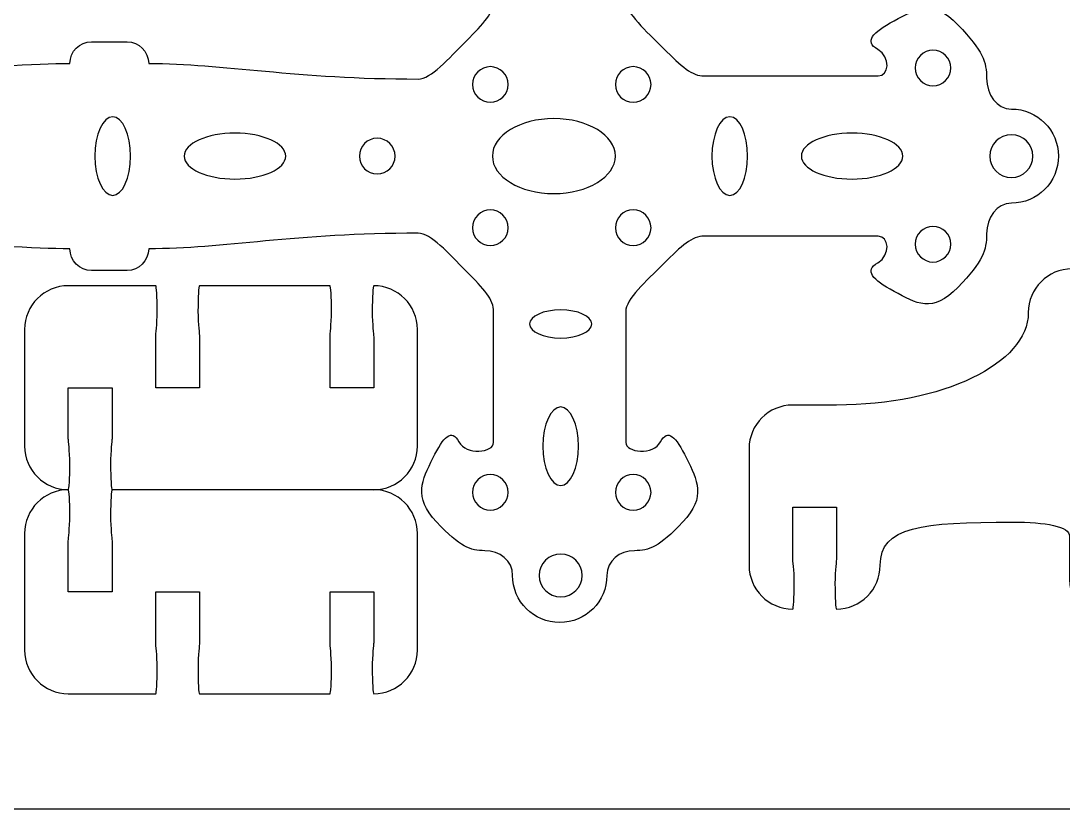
# Model space of a CAD drawing. Extents: x 0 to 500, y 0 to 390.
# Drawn here: x 218.7 to 290.2, y 0.1 to 54.3 of the extents above; entities that cross this region are included whole.
import ezdxf

# ---------------------------------------------------------------- set-up
doc = ezdxf.new("R2010")
doc.units = 0
doc.header["$MEASUREMENT"] = 0
doc.layers.add('DEFAULT', color=18, linetype='CONTINUOUS')

msp = doc.modelspace()

# ---------------------------------------------------------------- linework, layer by layer
at = {"layer": 'DEFAULT', "color": 18}
msp.add_lwpolyline([(500.15, 0.15), (0.15, 0.15), (0.15, 390.15), (500.15, 390.15)], close=True, dxfattribs=at)
at = {"layer": 'DEFAULT', "color": 1}
for points, knots in [([(258.93, 16.196), (258.93, 17.212), (259.822, 17.893), (260.835, 17.893), (261.844, 17.893), (262.507, 18.126), (264.148, 19.861), (265.781, 21.6), (265.132, 22.733), (264.398, 24.239), (263.668, 25.742), (263.107, 26.296), (262.62, 25.364), (262.133, 24.44), (260.232, 24.596), (260.232, 25.329), (260.232, 28.317), (260.232, 31.305), (260.232, 34.293), (260.232, 35.179), (261.608, 36.364), (262.828, 37.588), (264.08, 38.84), (264.779, 39.479), (265.619, 39.479), (269.598, 39.479), (273.577, 39.479), (277.557, 39.479), (278.29, 39.479), (278.446, 38.195), (277.521, 37.655), (276.594, 37.112), (277.144, 36.494), (278.65, 35.687), (280.157, 34.872), (281.285, 34.152), (283.025, 35.965), (284.764, 37.782), (284.993, 38.516), (284.993, 39.634), (284.993, 40.756), (285.678, 41.744), (286.694, 41.744), (288.479, 41.744), (289.925, 43.194), (289.925, 44.975), (289.925, 46.761), (288.479, 48.207), (286.694, 48.207), (285.678, 48.207), (284.993, 49.198), (284.993, 50.32), (284.993, 51.438), (284.764, 52.172), (283.025, 53.985), (281.285, 55.802), (280.157, 55.079), (278.65, 54.268), (277.144, 53.456), (276.594, 52.839), (277.521, 52.299), (278.446, 51.756), (278.29, 50.475), (277.557, 50.475), (273.577, 50.475), (269.598, 50.475), (265.619, 50.475), (264.779, 50.475), (264.08, 51.11), (262.828, 52.363), (261.608, 53.586), (260.232, 54.775), (260.232, 55.657), (260.232, 58.646), (260.232, 61.636), (260.232, 64.625), (260.232, 65.359), (262.133, 65.514), (262.62, 64.586), (263.107, 63.658), (263.668, 64.209), (264.398, 65.715), (265.132, 67.222), (265.781, 68.354), (264.148, 70.093), (262.507, 71.829), (261.844, 72.061), (260.835, 72.061), (259.822, 72.061), (258.93, 72.742), (258.93, 73.759), (258.93, 75.543), (257.484, 76.99), (255.698, 76.99), (253.913, 76.99), (252.467, 75.543), (252.467, 73.759), (252.467, 72.742), (251.571, 72.061), (250.562, 72.061), (249.553, 72.061), (248.89, 71.829), (247.253, 70.093), (245.613, 68.354), (246.265, 67.222), (246.999, 65.715), (247.729, 64.209), (248.29, 63.658), (248.777, 64.586), (249.264, 65.514), (251.165, 65.359), (251.165, 64.625), (251.165, 61.636), (251.165, 58.646), (251.165, 55.657), (251.165, 54.818), (250.53, 54.123), (249.274, 52.867), (248.054, 51.646), (246.865, 50.267), (245.979, 50.267), (237.612, 50.267), (232.588, 51.336), (227.49, 51.336), (227.49, 52.158), (226.824, 52.828), (226.005, 52.828), (225.195, 52.828), (224.385, 52.828), (223.575, 52.828), (222.756, 52.828), (222.086, 52.158), (222.086, 51.336), (219.652, 51.336), (216.321, 51.008), (209.202, 51.008), (209.202, 50.675), (209.202, 50.342), (209.202, 50.01), (208.203, 50.01), (207.203, 50.01), (206.204, 50.01), (205.871, 50.059), (205.538, 50.108), (205.205, 50.158), (204.454, 50.271), (201.766, 48.69), (203.389, 48.461), (204.334, 48.327), (207.033, 48.461), (207.033, 48.461), (207.308, 48.461), (207.53, 48.235), (207.53, 47.96), (207.53, 47.681), (207.308, 47.459), (207.033, 47.459), (203.307, 47.459), (201.085, 48.69), (200.295, 48.69), (194.43, 48.69), (188.566, 48.69), (182.702, 48.69), (181.044, 48.69), (179.703, 47.794), (179.703, 46.69), (179.703, 45.548), (179.703, 44.406), (179.703, 43.264), (179.703, 42.157), (181.044, 41.264), (182.702, 41.264), (188.566, 41.264), (194.43, 41.264), (200.295, 41.264), (201.085, 41.264), (203.307, 42.492), (207.033, 42.492), (207.308, 42.492), (207.53, 42.269), (207.53, 41.995), (207.53, 41.716), (207.308, 41.493), (207.033, 41.493), (207.033, 41.493), (204.334, 41.628), (203.389, 41.493), (201.766, 41.264), (204.454, 39.68), (205.205, 39.793), (205.538, 39.844), (205.871, 39.894), (206.204, 39.945), (207.203, 39.945), (208.203, 39.945), (209.202, 39.945), (209.202, 39.611), (209.202, 39.277), (209.202, 38.943), (216.321, 38.943), (219.652, 38.615), (222.086, 38.615), (222.086, 37.796), (222.756, 37.122), (223.575, 37.122), (224.385, 37.122), (225.195, 37.122), (226.005, 37.122), (226.824, 37.122), (227.49, 37.796), (227.49, 38.615), (232.588, 38.615), (237.612, 39.684), (245.979, 39.684), (246.865, 39.684), (248.054, 38.308), (249.274, 37.084), (250.53, 35.828), (251.165, 35.133), (251.165, 34.293), (251.165, 31.305), (251.165, 28.317), (251.165, 25.329), (251.165, 24.596), (249.264, 24.44), (248.777, 25.364), (248.29, 26.296), (247.729, 25.742), (246.999, 24.239), (246.265, 22.733), (245.613, 21.6), (247.253, 19.861), (248.89, 18.126), (249.553, 17.893), (250.562, 17.893), (251.571, 17.893), (252.467, 17.212), (252.467, 16.196), (252.467, 14.407), (253.913, 12.961), (255.698, 12.961), (257.484, 12.961), (258.93, 14.407), (258.93, 16.196)], [1, 1, 1, 1, 2, 2, 2, 3, 3, 3, 4, 4, 4, 5, 5, 5, 6, 6, 6, 31.41, 31.41, 31.41, 32.41, 32.41, 32.41, 33.41, 33.41, 33.41, 67.25, 67.25, 67.25, 68.25, 68.25, 68.25, 69.25, 69.25, 69.25, 70.25, 70.25, 70.25, 71.25, 71.25, 71.25, 72.25, 72.25, 72.25, 73.25, 73.25, 73.25, 74.25, 74.25, 74.25, 75.25, 75.25, 75.25, 76.25, 76.25, 76.25, 77.25, 77.25, 77.25, 78.25, 78.25, 78.25, 79.25, 79.25, 79.25, 113.09, 113.09, 113.09, 114.09, 114.09, 114.09, 115.09, 115.09, 115.09, 140.51, 140.51, 140.51, 141.51, 141.51, 141.51, 142.51, 142.51, 142.51, 143.51, 143.51, 143.51, 144.51, 144.51, 144.51, 145.51, 145.51, 145.51, 146.51, 146.51, 146.51, 147.51, 147.51, 147.51, 148.51, 148.51, 148.51, 149.51, 149.51, 149.51, 150.51, 150.51, 150.51, 151.51, 151.51, 151.51, 152.51, 152.51, 152.51, 177.93, 177.93, 177.93, 178.93, 178.93, 178.93, 179.93, 179.93, 179.93, 180.93, 180.93, 180.93, 181.93, 181.93, 181.93, 188.82, 188.82, 188.82, 189.82, 189.82, 189.82, 190.82, 190.82, 190.82, 193.65, 193.65, 193.65, 202.15, 202.15, 202.15, 205.010996, 205.010996, 205.010996, 206.010996, 206.010996, 206.010996, 207.010996, 207.010996, 207.010996, 208.010996, 208.010996, 208.010996, 209.010996, 209.010996, 209.010996, 210.010996, 210.010996, 210.010996, 259.880996, 259.880996, 259.880996, 260.880996, 260.880996, 260.880996, 270.590996, 270.590996, 270.590996, 271.590996, 271.590996, 271.590996, 321.460996, 321.460996, 321.460996, 322.460996, 322.460996, 322.460996, 323.460996, 323.460996, 323.460996, 324.460996, 324.460996, 324.460996, 325.460996, 325.460996, 325.460996, 326.460996, 326.460996, 326.460996, 329.323328, 329.323328, 329.323328, 337.823328, 337.823328, 337.823328, 340.663328, 340.663328, 340.663328, 341.663328, 341.663328, 341.663328, 342.663328, 342.663328, 342.663328, 349.553328, 349.553328, 349.553328, 350.553328, 350.553328, 350.553328, 351.553328, 351.553328, 351.553328, 352.553328, 352.553328, 352.553328, 353.553328, 353.553328, 353.553328, 378.963328, 378.963328, 378.963328, 379.963328, 379.963328, 379.963328, 380.963328, 380.963328, 380.963328, 381.963328, 381.963328, 381.963328, 382.963328, 382.963328, 382.963328, 383.963328, 383.963328, 383.963328, 384.963328, 384.963328, 384.963328, 385.963328, 385.963328, 385.963328, 385.963328]), ([(280.093, 51.025), (280.093, 51.699), (280.64, 52.246), (281.314, 52.246), (281.991, 52.246), (282.538, 51.699), (282.538, 51.025), (282.538, 50.348), (281.991, 49.798), (281.314, 49.798), (280.64, 49.798), (280.093, 50.348), (280.093, 51.025)], [1, 1, 1, 1, 2, 2, 2, 3, 3, 3, 4, 4, 4, 5, 5, 5, 5]), ([(249.719, 49.893), (249.719, 50.57), (250.266, 51.117), (250.94, 51.117), (251.613, 51.117), (252.164, 50.57), (252.164, 49.893), (252.164, 49.219), (251.613, 48.673), (250.94, 48.673), (250.266, 48.673), (249.719, 49.219), (249.719, 49.893)], [1, 1, 1, 1, 2, 2, 2, 3, 3, 3, 4, 4, 4, 5, 5, 5, 5]), ([(259.519, 49.893), (259.519, 50.57), (260.066, 51.117), (260.74, 51.117), (261.417, 51.117), (261.964, 50.57), (261.964, 49.893), (261.964, 49.219), (261.417, 48.673), (260.74, 48.673), (260.066, 48.673), (259.519, 49.219), (259.519, 49.893)], [1, 1, 1, 1, 2, 2, 2, 3, 3, 3, 4, 4, 4, 5, 5, 5, 5]), ([(223.8, 44.975), (223.8, 46.468), (224.347, 47.674), (225.021, 47.674), (225.698, 47.674), (226.245, 46.468), (226.245, 44.975), (226.245, 43.486), (225.698, 42.28), (225.021, 42.28), (224.347, 42.28), (223.8, 43.486), (223.8, 44.975)], [1, 1, 1, 1, 2, 2, 2, 3, 3, 3, 4, 4, 4, 5, 5, 5, 5]), ([(251.077, 44.975), (251.077, 46.397), (252.964, 47.551), (255.296, 47.551), (257.628, 47.551), (259.519, 46.397), (259.519, 44.975), (259.519, 43.554), (257.628, 42.403), (255.296, 42.403), (252.964, 42.403), (251.077, 43.554), (251.077, 44.975)], [1, 1, 1, 1, 2, 2, 2, 3, 3, 3, 4, 4, 4, 5, 5, 5, 5]), ([(266.148, 44.975), (266.148, 46.468), (266.695, 47.674), (267.368, 47.674), (268.046, 47.674), (268.593, 46.468), (268.593, 44.975), (268.593, 43.486), (268.046, 42.28), (267.368, 42.28), (266.695, 42.28), (266.148, 43.486), (266.148, 44.975)], [1, 1, 1, 1, 2, 2, 2, 3, 3, 3, 4, 4, 4, 5, 5, 5, 5]), ([(236.892, 44.975), (236.892, 44.107), (235.333, 43.398), (233.414, 43.398), (231.491, 43.398), (229.935, 44.107), (229.935, 44.975), (229.935, 45.847), (231.491, 46.552), (233.414, 46.552), (235.333, 46.552), (236.892, 45.847), (236.892, 44.975)], [1, 1, 1, 1, 2, 2, 2, 3, 3, 3, 4, 4, 4, 5, 5, 5, 5]), ([(279.239, 44.975), (279.239, 44.107), (277.68, 43.398), (275.761, 43.398), (273.838, 43.398), (272.283, 44.107), (272.283, 44.975), (272.283, 45.847), (273.838, 46.552), (275.761, 46.552), (277.68, 46.552), (279.239, 45.847), (279.239, 44.975)], [1, 1, 1, 1, 2, 2, 2, 3, 3, 3, 4, 4, 4, 5, 5, 5, 5]), ([(243.175, 46.2), (243.852, 46.2), (244.399, 45.653), (244.399, 44.975), (244.399, 44.302), (243.852, 43.755), (243.175, 43.755), (242.501, 43.755), (241.951, 44.302), (241.951, 44.975), (241.951, 45.653), (242.501, 46.2), (243.175, 46.2)], [1, 1, 1, 1, 2, 2, 2, 3, 3, 3, 4, 4, 4, 5, 5, 5, 5]), ([(288.165, 44.975), (288.165, 44.164), (287.508, 43.504), (286.694, 43.504), (285.879, 43.504), (285.219, 44.164), (285.219, 44.975), (285.219, 45.787), (285.879, 46.446), (286.694, 46.446), (287.508, 46.446), (288.165, 45.787), (288.165, 44.975)], [1, 1, 1, 1, 2, 2, 2, 3, 3, 3, 4, 4, 4, 5, 5, 5, 5]), ([(249.719, 40.058), (249.719, 40.735), (250.266, 41.282), (250.94, 41.282), (251.613, 41.282), (252.164, 40.735), (252.164, 40.058), (252.164, 39.384), (251.613, 38.837), (250.94, 38.837), (250.266, 38.837), (249.719, 39.384), (249.719, 40.058)], [1, 1, 1, 1, 2, 2, 2, 3, 3, 3, 4, 4, 4, 5, 5, 5, 5]), ([(259.519, 40.058), (259.519, 40.735), (260.066, 41.282), (260.74, 41.282), (261.417, 41.282), (261.964, 40.735), (261.964, 40.058), (261.964, 39.384), (261.417, 38.837), (260.74, 38.837), (260.066, 38.837), (259.519, 39.384), (259.519, 40.058)], [1, 1, 1, 1, 2, 2, 2, 3, 3, 3, 4, 4, 4, 5, 5, 5, 5]), ([(282.538, 38.929), (282.538, 38.252), (281.991, 37.705), (281.314, 37.705), (280.64, 37.705), (280.093, 38.252), (280.093, 38.929), (280.093, 39.603), (280.64, 40.153), (281.314, 40.153), (281.991, 40.153), (282.538, 39.603), (282.538, 38.929)], [1, 1, 1, 1, 2, 2, 2, 3, 3, 3, 4, 4, 4, 5, 5, 5, 5]), ([(302.941, 15.986), (303.907, 15.986), (304.69, 15.943), (304.69, 15.887), (304.69, 14.229), (303.35, 12.888), (301.692, 12.888), (299.025, 12.888), (296.358, 12.888), (293.691, 12.888), (292.033, 12.888), (290.692, 14.229), (290.692, 15.887), (290.692, 16.886), (290.692, 17.886), (290.692, 18.886), (290.692, 19.566), (289.066, 19.856), (286.766, 19.856), (280.564, 19.856), (277.692, 19.545), (277.692, 16.889), (277.692, 15.231), (276.352, 13.887), (274.694, 13.887), (274.637, 13.887), (274.591, 14.67), (274.591, 15.636), (274.591, 16.603), (274.694, 17.213), (274.694, 17.386), (274.694, 18.553), (274.694, 19.719), (274.694, 20.886), (273.693, 20.886), (272.692, 20.886), (271.692, 20.886), (271.692, 19.719), (271.692, 18.553), (271.692, 17.386), (271.692, 17.213), (271.794, 16.603), (271.794, 15.636), (271.794, 14.67), (271.748, 13.887), (271.692, 13.887), (270.034, 13.887), (268.693, 15.231), (268.693, 16.889), (268.693, 19.555), (268.693, 22.22), (268.693, 24.886), (268.693, 26.544), (270.034, 27.888), (271.692, 27.888), (272.692, 27.888), (273.693, 27.888), (274.694, 27.888), (281.968, 27.888), (287.856, 30.728), (287.856, 34.235), (287.856, 35.893), (289.196, 37.234), (290.854, 37.234), (290.911, 37.234), (290.957, 36.45), (290.957, 35.484), (290.957, 34.517), (290.854, 33.91), (290.854, 33.734), (290.854, 32.567), (290.854, 31.401), (290.854, 30.234), (291.855, 30.234), (292.856, 30.234), (293.857, 30.234), (293.857, 31.401), (293.857, 32.567), (293.857, 33.734), (293.857, 33.91), (293.754, 34.517), (293.754, 35.484), (293.754, 36.45), (293.8, 37.234), (293.857, 37.234), (295.515, 37.234), (296.855, 35.893), (296.855, 34.235), (296.855, 27.412), (299.018, 21.888), (301.692, 21.888), (303.35, 21.888), (304.69, 20.547), (304.69, 18.886), (304.69, 18.833), (303.907, 18.787), (302.941, 18.787), (301.974, 18.787), (301.364, 18.886), (301.191, 18.886), (300.024, 18.886), (298.858, 18.886), (297.691, 18.886), (297.691, 17.886), (297.691, 16.886), (297.691, 15.887), (298.858, 15.887), (300.024, 15.887), (301.191, 15.887), (301.364, 15.887), (301.974, 15.986), (302.941, 15.986)], [1, 1, 1, 1, 2, 2, 2, 3, 3, 3, 25.68, 25.68, 25.68, 26.68, 26.68, 26.68, 35.18, 35.18, 35.18, 36.18, 36.18, 36.18, 37.18, 37.18, 37.18, 38.18, 38.18, 38.18, 39.18, 39.18, 39.18, 40.18, 40.18, 40.18, 50.1, 50.1, 50.1, 58.61, 58.61, 58.61, 68.53, 68.53, 68.53, 69.53, 69.53, 69.53, 70.53, 70.53, 70.53, 71.53, 71.53, 71.53, 94.2, 94.2, 94.2, 95.2, 95.2, 95.2, 103.71, 103.71, 103.71, 104.71, 104.71, 104.71, 105.71, 105.71, 105.71, 106.71, 106.71, 106.71, 107.71, 107.71, 107.71, 117.63, 117.63, 117.63, 126.14, 126.14, 126.14, 136.06, 136.06, 136.06, 137.06, 137.06, 137.06, 138.06, 138.06, 138.06, 139.06, 139.06, 139.06, 140.06, 140.06, 140.06, 141.06, 141.06, 141.06, 142.06, 142.06, 142.06, 143.06, 143.06, 143.06, 152.98, 152.98, 152.98, 161.48, 161.48, 161.48, 171.4, 171.4, 171.4, 172.4, 172.4, 172.4, 172.4]), ([(242.933, 22.075), (244.591, 22.075), (245.932, 23.419), (245.932, 25.077), (245.932, 27.744), (245.932, 30.411), (245.932, 33.078), (245.932, 34.737), (244.591, 36.077), (242.933, 36.077), (242.877, 36.077), (242.835, 35.294), (242.835, 34.327), (242.835, 33.36), (242.933, 32.75), (242.933, 32.578), (242.933, 31.411), (242.933, 30.244), (242.933, 29.078), (241.934, 29.078), (240.934, 29.078), (239.935, 29.078), (239.935, 30.244), (239.935, 31.411), (239.935, 32.578), (239.935, 32.75), (240.034, 33.36), (240.034, 34.327), (240.034, 35.294), (239.988, 36.077), (239.935, 36.077), (236.949, 36.077), (233.963, 36.077), (230.978, 36.077), (230.921, 36.077), (230.875, 35.294), (230.875, 34.327), (230.875, 33.36), (230.978, 32.75), (230.978, 32.578), (230.978, 31.411), (230.978, 30.244), (230.978, 29.078), (229.977, 29.078), (228.976, 29.078), (227.976, 29.078), (227.976, 30.244), (227.976, 31.411), (227.976, 32.578), (227.976, 32.75), (228.074, 33.36), (228.074, 34.327), (228.074, 35.294), (228.032, 36.077), (227.976, 36.077), (225.975, 36.077), (223.975, 36.077), (221.975, 36.077), (220.317, 36.077), (218.976, 34.737), (218.976, 33.078), (218.976, 30.411), (218.976, 27.744), (218.976, 25.077), (218.976, 23.419), (220.317, 22.075), (221.975, 22.075), (222.031, 22.075), (222.077, 22.858), (222.077, 23.829), (222.077, 24.795), (221.975, 25.402), (221.975, 25.578), (221.975, 26.745), (221.975, 27.911), (221.975, 29.078), (222.976, 29.078), (223.976, 29.078), (224.977, 29.078), (224.977, 27.911), (224.977, 26.745), (224.977, 25.578), (224.977, 25.402), (224.875, 24.795), (224.875, 23.829), (224.875, 22.858), (224.921, 22.075), (224.977, 22.075)], [0, 0, 0, 0, 1, 1, 1, 23.68, 23.68, 23.68, 24.68, 24.68, 24.68, 25.68, 25.68, 25.68, 26.68, 26.68, 26.68, 36.6, 36.6, 36.6, 45.1, 45.1, 45.1, 55.02, 55.02, 55.02, 56.02, 56.02, 56.02, 57.02, 57.02, 57.02, 82.41, 82.41, 82.41, 83.41, 83.41, 83.41, 84.41, 84.41, 84.41, 94.33, 94.33, 94.33, 102.84, 102.84, 102.84, 112.76, 112.76, 112.76, 113.76, 113.76, 113.76, 114.76, 114.76, 114.76, 131.77, 131.77, 131.77, 132.77, 132.77, 132.77, 155.45, 155.45, 155.45, 156.45, 156.45, 156.45, 157.45, 157.45, 157.45, 158.45, 158.45, 158.45, 168.37, 168.37, 168.37, 176.88, 176.88, 176.88, 186.8, 186.8, 186.8, 187.8, 187.8, 187.8, 188.8, 188.8, 188.8, 188.8]), ([(253.631, 33.454), (253.631, 33.987), (254.587, 34.42), (255.766, 34.42), (256.944, 34.42), (257.896, 33.987), (257.896, 33.454), (257.896, 32.921), (256.944, 32.49), (255.766, 32.49), (254.587, 32.49), (253.631, 32.921), (253.631, 33.454)], [1, 1, 1, 1, 2, 2, 2, 3, 3, 3, 4, 4, 4, 5, 5, 5, 5]), ([(254.541, 25.061), (254.541, 26.55), (255.092, 27.76), (255.766, 27.76), (256.443, 27.76), (256.99, 26.55), (256.99, 25.061), (256.99, 23.572), (256.443, 22.362), (255.766, 22.362), (255.092, 22.362), (254.541, 23.572), (254.541, 25.061)], [1, 1, 1, 1, 2, 2, 2, 3, 3, 3, 4, 4, 4, 5, 5, 5, 5]), ([(249.719, 21.896), (249.719, 22.57), (250.266, 23.117), (250.94, 23.117), (251.613, 23.117), (252.164, 22.57), (252.164, 21.896), (252.164, 21.219), (251.613, 20.672), (250.94, 20.672), (250.266, 20.672), (249.719, 21.219), (249.719, 21.896)], [1, 1, 1, 1, 2, 2, 2, 3, 3, 3, 4, 4, 4, 5, 5, 5, 5]), ([(259.519, 21.896), (259.519, 22.57), (260.066, 23.117), (260.74, 23.117), (261.417, 23.117), (261.964, 22.57), (261.964, 21.896), (261.964, 21.219), (261.417, 20.672), (260.74, 20.672), (260.066, 20.672), (259.519, 21.219), (259.519, 21.896)], [1, 1, 1, 1, 2, 2, 2, 3, 3, 3, 4, 4, 4, 5, 5, 5, 5]), ([(240.034, 9.823), (240.034, 8.857), (239.988, 8.073), (239.935, 8.073), (236.949, 8.073), (233.964, 8.073), (230.978, 8.073), (230.921, 8.073), (230.876, 8.857), (230.876, 9.823), (230.876, 10.789), (230.978, 11.4), (230.978, 11.573), (230.978, 12.739), (230.978, 13.906), (230.978, 15.073), (229.977, 15.073), (228.976, 15.073), (227.976, 15.073), (227.976, 13.906), (227.976, 12.739), (227.976, 11.573), (227.976, 11.4), (228.075, 10.789), (228.075, 9.823), (228.075, 8.857), (228.032, 8.073), (227.976, 8.073), (225.976, 8.073), (223.975, 8.073), (221.975, 8.073), (220.317, 8.073), (218.976, 9.414), (218.976, 11.072), (218.976, 13.739), (218.976, 16.406), (218.976, 19.073), (218.976, 20.731), (220.317, 22.075), (221.975, 22.075), (222.031, 22.075), (222.077, 21.292), (222.077, 20.322), (222.077, 19.355), (221.975, 18.748), (221.975, 18.572), (221.975, 17.406), (221.975, 16.239), (221.975, 15.073), (222.976, 15.073), (223.976, 15.073), (224.977, 15.073), (224.977, 16.239), (224.977, 17.406), (224.977, 18.572), (224.977, 18.748), (224.875, 19.355), (224.875, 20.322), (224.875, 21.292), (224.921, 22.075), (224.977, 22.075), (230.963, 22.075), (236.948, 22.075), (242.934, 22.075), (244.592, 22.075), (245.932, 20.731), (245.932, 19.073), (245.932, 16.406), (245.932, 13.739), (245.932, 11.072), (245.932, 9.414), (244.592, 8.073), (242.934, 8.073), (242.877, 8.073), (242.835, 8.857), (242.835, 9.823), (242.835, 10.789), (242.934, 11.4), (242.934, 11.573), (242.934, 12.739), (242.934, 13.906), (242.934, 15.073), (241.934, 15.073), (240.934, 15.073), (239.935, 15.073), (239.935, 13.906), (239.935, 12.739), (239.935, 11.573), (239.935, 11.4), (240.034, 10.789), (240.034, 9.823)], [1, 1, 1, 1, 2, 2, 2, 27.39, 27.39, 27.39, 28.39, 28.39, 28.39, 29.39, 29.39, 29.39, 39.31, 39.31, 39.31, 47.82, 47.82, 47.82, 57.74, 57.74, 57.74, 58.74, 58.74, 58.74, 59.74, 59.74, 59.74, 76.75, 76.75, 76.75, 77.75, 77.75, 77.75, 100.43, 100.43, 100.43, 101.43, 101.43, 101.43, 102.43, 102.43, 102.43, 103.43, 103.43, 103.43, 113.35, 113.35, 113.35, 121.86, 121.86, 121.86, 131.78, 131.78, 131.78, 132.78, 132.78, 132.78, 133.78, 133.78, 133.78, 184.68, 184.68, 184.68, 185.68, 185.68, 185.68, 208.36, 208.36, 208.36, 209.36, 209.36, 209.36, 210.36, 210.36, 210.36, 211.36, 211.36, 211.36, 221.28, 221.28, 221.28, 229.78, 229.78, 229.78, 239.7, 239.7, 239.7, 240.7, 240.7, 240.7, 240.7]), ([(254.291, 16.196), (254.291, 17.007), (254.951, 17.663), (255.766, 17.663), (256.577, 17.663), (257.237, 17.007), (257.237, 16.196), (257.237, 15.381), (256.577, 14.721), (255.766, 14.721), (254.951, 14.721), (254.291, 15.381), (254.291, 16.196)], [1, 1, 1, 1, 2, 2, 2, 3, 3, 3, 4, 4, 4, 5, 5, 5, 5])]:
    msp.add_open_spline(points, degree=3, knots=knots, dxfattribs=at)

doc.saveas('drawing.dxf')
